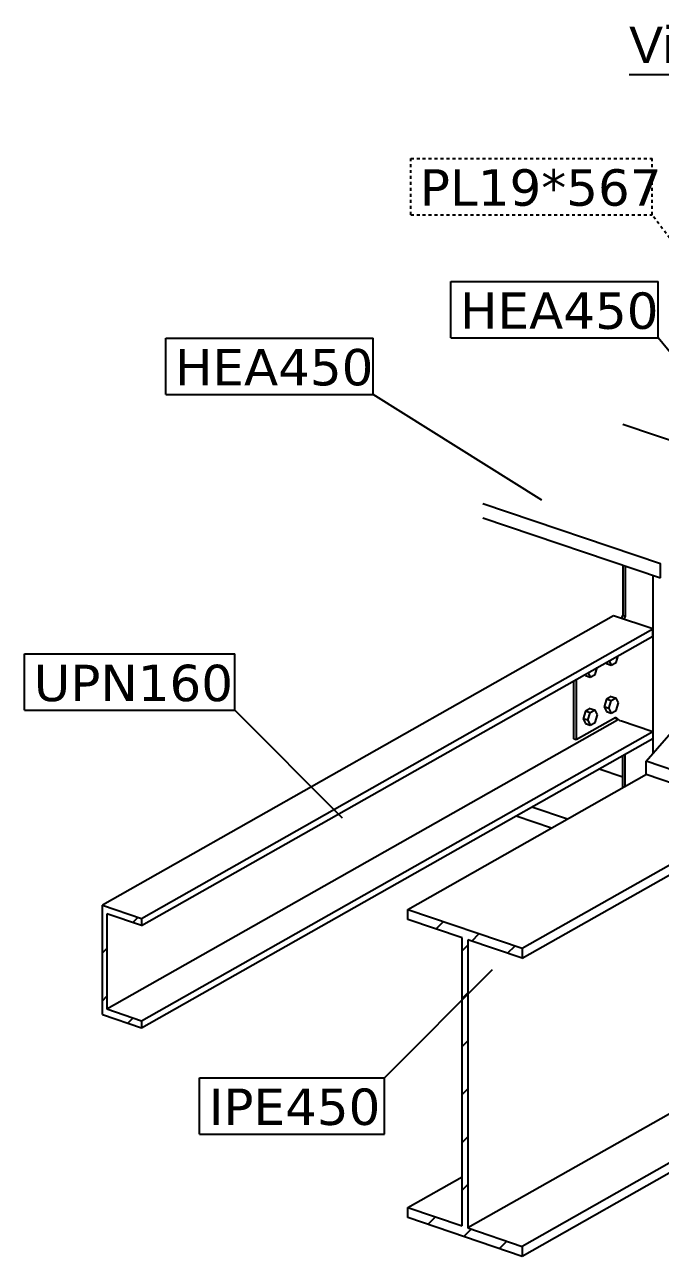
# Model space of a CAD drawing. Header units: millimetres. Extents: x 15962 to 71432, y 9666 to 72266.
# Drawn here: x 53494 to 54329, y 33705 to 35322 of the extents above; entities that cross this region are included whole.
import ezdxf

# ---------------------------------------------------------------- set-up
doc = ezdxf.new("R2010")
doc.units = ezdxf.units.MM
doc.header["$LTSCALE"] = 2
doc.linetypes.add('DXK_LINE_DOT2', pattern=[3.9198, 1.9599, -1.9599])
doc.styles.add('Arial', font='arial.ttf', dxfattribs={"height": 0.2})
doc.styles.add('Arial Narrow', font='verdana.ttf', dxfattribs={"height": 0.2})

msp = doc.modelspace()

# ---------------------------------------------------------------- hatches: boundary and pattern name
at = {"linetype": 'Continuous'}
h = msp.add_hatch(dxfattribs=at)
h.set_pattern_fill('', scale=14, style=0, pattern_type=0)
h.set_pattern_definition([(45, (53596.337, 34166.21), (-31.431, 31.431), [])])
h.paths.add_polyline_path([(53647.7317, 34148.7647), (53596.3369, 34166.2093), (53596.3369, 34022.4023), (53647.7317, 34004.9577), (53647.7317, 34014.395), (53602.267, 34029.8268), (53602.267, 34154.7591), (53647.7317, 34139.3274)])
h = msp.add_hatch(dxfattribs=at)
h.set_pattern_fill('', scale=14, style=0, pattern_type=0)
h.set_pattern_definition([(45, (53997.04, 34160.527), (-31.431, 31.431), [])])
h.paths.add_polyline_path([(54147.2692, 34109.5353), (53997.0381, 34160.5272), (53997.0381, 34147.4048), (54068.4374, 34123.1702), (54068.4374, 33744.9577), (53997.0381, 33769.1922), (53997.0381, 33756.0698), (54147.2692, 33705.078), (54147.2692, 33718.2003), (54075.8699, 33742.4349), (54075.8699, 34120.6474), (54147.2692, 34096.4129)])

# ---------------------------------------------------------------- linework, layer by layer
at = {"color": 2, "linetype": 'Continuous'}
for p, q in [((54287.6206, 35256.5421), (54932.103, 35256.5421)), ((54279.1389, 34797.4831), (54432.8367, 34745.3125)), ((54095.4737, 34693.4985), (54328.5702, 34614.377)), ((54095.4737, 34674.6238), (54328.5702, 34595.5023)), ((54279.2761, 34612.2346), (54279.2761, 34546.5958)), ((54282.4388, 34611.161), (54282.4388, 34545.5222)), ((54319.1727, 34365.7676), (54319.1727, 34598.6922)), ((54328.5702, 34595.5023), (54328.5702, 34614.377)), ((54309.8525, 34355.0661), (54499.9226, 34573.3054)), ((54267.231, 34546.0456), (53596.3369, 34166.2093)), ((54318.6249, 34528.6005), (54267.231, 34546.0456)), ((54279.2761, 34546.5958), (54277.3218, 34542.6204)), ((54279.2761, 34546.5958), (54282.4388, 34545.5222)), ((54282.4388, 34545.5222), (54280.4845, 34541.5468)), ((53647.7317, 34148.7647), (54318.6249, 34528.6005)), ((53647.7317, 34139.3274), (54318.6249, 34519.1632)), ((54318.6249, 34519.1632), (54318.6249, 34528.6005)), ((54214.9917, 34384.3705), (54214.9917, 34460.4898)), ((54218.1544, 34462.2804), (54218.1544, 34383.297)), ((53602.267, 34029.8268), (54272.2353, 34409.1389)), ((54218.1544, 34383.297), (54270.1941, 34412.7589)), ((54268.9824, 34412.0728), (54272.2354, 34409.1388)), ((54270.1941, 34412.7589), (54275.3981, 34408.0653)), ((54276.3239, 34408.5894), (54318.6249, 34394.2308)), ((53647.7317, 34014.395), (54318.6249, 34394.2308)), ((54318.6249, 34394.2308), (54318.6249, 34384.7935)), ((53647.7317, 34004.9577), (54318.6249, 34384.7935)), ((54214.9917, 34384.3705), (54218.1544, 34383.297)), ((54279.2761, 34320.3202), (54279.2761, 34362.5156)), ((54282.4388, 34322.1108), (54282.4388, 34364.3062)), ((54248.3294, 34344.9947), (54279.2761, 34334.4902)), ((54309.8525, 34337.989), (54309.8525, 34355.0661)), ((54461.9873, 34303.5303), (54309.8525, 34355.0661)), ((53997.0381, 34160.5272), (54310.2476, 34337.8552)), ((54309.8525, 34337.989), (54461.9873, 34286.4532)), ((54147.2692, 34096.4129), (54508.8139, 34301.1066)), ((54160.0171, 34294.9954), (54206.6109, 34279.1798)), ((54139.1749, 34283.1953), (54185.7687, 34267.3797)), ((54147.2692, 34109.5353), (54460.5902, 34286.9265)), ((53596.3369, 34022.4023), (53596.3369, 34166.2093)), ((53596.3369, 34166.2093), (53647.7317, 34148.7647)), ((53647.7317, 34139.3274), (53602.267, 34154.7591)), ((53602.267, 34154.7591), (53602.267, 34029.8268)), ((53647.7317, 34148.7647), (53647.7317, 34139.3274)), ((53997.0381, 34147.4048), (53997.0381, 34160.5272)), ((53997.0381, 34160.5272), (54147.2692, 34109.5353)), ((54068.4374, 34123.1702), (53997.0381, 34147.4048)), ((54068.4374, 33744.9577), (54068.4374, 34123.1702)), ((54147.2692, 34096.4129), (54075.8699, 34120.6474)), ((54075.8699, 34120.6474), (54075.8699, 33742.4349)), ((54147.2692, 34109.5353), (54147.2692, 34096.4129)), ((54695.1914, 34093.0726), (54075.8699, 33742.4349)), ((54766.5908, 34068.8382), (54147.2692, 33718.2003)), ((54766.5908, 34055.7158), (54147.2692, 33705.078)), ((53596.3369, 34022.4023), (53647.7317, 34004.9577)), ((53602.267, 34029.8268), (53647.7317, 34014.395)), ((53647.7317, 34014.395), (53647.7317, 34004.9577)), ((53997.0381, 33769.1922), (54068.4374, 33809.616)), ((53997.0381, 33769.1922), (54068.4374, 33744.9577)), ((53997.0381, 33756.0698), (53997.0381, 33769.1922)), ((54147.2692, 33705.078), (53997.0381, 33756.0698)), ((54075.8699, 33742.4349), (54147.2692, 33718.2003)), ((54147.2692, 33718.2003), (54147.2692, 33705.078))]:
    msp.add_line(p, q, dxfattribs=at)
at = {"color": 7, "linetype": 'DXK_LINE_DOT2'}
for p, q in [((54000.9611, 35146.2245), (54317.6857, 35146.2245)), ((54000.9611, 35072.2245), (54000.9611, 35146.2245)), ((54317.6857, 35072.2245), (54317.6857, 35146.2245)), ((54000.9611, 35072.2245), (54317.6857, 35072.2245))]:
    msp.add_line(p, q, dxfattribs=at)
at = {"color": 7, "linetype": 'Continuous'}
for p, q in [((54053.6487, 34984.5744), (54325.8421, 34984.5744)), ((54053.6487, 34910.5744), (54053.6487, 34984.5744)), ((54325.8421, 34910.5744), (54325.8421, 34984.5744)), ((53679.5617, 34910.399), (53951.755, 34910.399)), ((53679.5617, 34836.399), (53679.5617, 34910.399)), ((53951.755, 34836.399), (53951.755, 34910.399)), ((54053.6487, 34910.5744), (54325.8421, 34910.5744)), ((54560.1734, 34624.9119), (54325.8421, 34910.5744)), ((53679.5617, 34836.399), (53951.755, 34836.399)), ((54172.9175, 34697.6774), (53951.755, 34836.399)), ((53494.3323, 34495.88), (53770.2366, 34495.88)), ((53494.3323, 34421.88), (53494.3323, 34495.88)), ((53770.2366, 34421.88), (53770.2366, 34495.88)), ((54261.1975, 34486.6498), (54264.0915, 34480.9293)), ((54270.4541, 34484.5314), (54273.3482, 34493.5292)), ((54233.6473, 34471.0519), (54236.5411, 34465.3319)), ((54242.9036, 34468.9339), (54245.7975, 34477.9309)), ((54257.8294, 34483.0549), (54257.1655, 34484.3671)), ((54257.8294, 34483.0549), (54264.0915, 34480.9293)), ((54264.0915, 34480.9293), (54270.4541, 34484.5314)), ((54230.2789, 34467.4575), (54229.6153, 34468.7691)), ((54230.2789, 34467.4575), (54236.5411, 34465.3319)), ((54236.5411, 34465.3319), (54242.9036, 34468.9339)), ((54264.1919, 34439.9197), (54257.8294, 34436.3177)), ((54270.4541, 34437.7941), (54264.0915, 34434.192)), ((54264.1919, 34439.9197), (54270.4541, 34437.7941)), ((54273.6353, 34431.506), (54270.4541, 34437.7941)), ((53494.3323, 34421.88), (53770.2366, 34421.88)), ((53911.6566, 34280.46), (53770.2366, 34421.88)), ((54236.6414, 34424.3223), (54230.2789, 34420.7202)), ((54242.9036, 34422.1967), (54236.5411, 34418.5946)), ((54236.6414, 34424.3223), (54242.9036, 34422.1967)), ((54246.0849, 34415.9085), (54242.9036, 34422.1967)), ((54257.8294, 34436.3177), (54254.6481, 34426.4275)), ((54260.9103, 34424.3019), (54254.6481, 34426.4275)), ((54254.6481, 34426.4275), (54257.8294, 34420.1394)), ((54264.0915, 34434.192), (54257.8294, 34436.3177)), ((54260.9103, 34424.3019), (54264.0915, 34434.192)), ((54260.9103, 34424.3019), (54264.0915, 34418.0137)), ((54264.0915, 34418.0137), (54270.4541, 34421.6158)), ((54270.4541, 34421.6158), (54273.6353, 34431.506)), ((54230.2789, 34420.7202), (54227.0977, 34410.83)), ((54233.3598, 34408.7044), (54227.0977, 34410.83)), ((54227.0977, 34410.83), (54230.2789, 34404.5419)), ((54236.5411, 34418.5946), (54230.2789, 34420.7202)), ((54233.3598, 34408.7044), (54236.5411, 34418.5946)), ((54233.3598, 34408.7044), (54236.5411, 34402.4163)), ((54236.5411, 34402.4163), (54242.9036, 34406.0184)), ((54242.9036, 34406.0184), (54246.0849, 34415.9085)), ((54257.8294, 34420.1394), (54264.0915, 34418.0137)), ((54230.2789, 34404.5419), (54236.5411, 34402.4163)), ((54107.852, 34081.0543), (53966.432, 33939.6343)), ((53723.8773, 33939.6343), (53966.432, 33939.6343)), ((53723.8773, 33865.6343), (53723.8773, 33939.6343)), ((53966.432, 33865.6343), (53966.432, 33939.6343)), ((53723.8773, 33865.6343), (53966.432, 33865.6343))]:
    msp.add_line(p, q, dxfattribs=at)

# ---------------------------------------------------------------- wipeouts: each hides what was drawn before it
at = {"color": 0, "linetype": 'Continuous'}
msp.add_wipeout([(54932.103, 35271.5421), (54932.103, 35321.5421), (54287.6206, 35321.5421), (54287.6206, 35271.5421)], dxfattribs=at)
at = {"color": 0}
for points in [[(54305.6857, 35084.2245), (54305.6857, 35134.2245), (54012.9611, 35134.2245), (54012.9611, 35084.2245)], [(54313.8421, 34922.5744), (54313.8421, 34972.5744), (54065.6487, 34972.5744), (54065.6487, 34922.5744)], [(53939.755, 34848.399), (53939.755, 34898.399), (53691.5617, 34898.399), (53691.5617, 34848.399)], [(53954.432, 33877.6343), (53954.432, 33927.6343), (53735.8773, 33927.6343), (53735.8773, 33877.6343)]]:
    msp.add_wipeout(points, dxfattribs=at)

# ---------------------------------------------------------------- next in the draw order: texts
at = {"color": 96, "linetype": 'Continuous', "style": 'Arial'}
msp.add_text('View_06 (Basic View)', height=47.753906, dxfattribs=at).set_placement((54287.6206, 35271.5421))

# ---------------------------------------------------------------- next in the draw order: wipeouts: each hides what was drawn before it
at = {"color": 0}
for points in [[(54305.6857, 35084.2245), (54305.6857, 35134.2245), (54012.9611, 35134.2245), (54012.9611, 35084.2245)], [(54313.8421, 34922.5744), (54313.8421, 34972.5744), (54065.6487, 34972.5744), (54065.6487, 34922.5744)], [(53939.755, 34848.399), (53939.755, 34898.399), (53691.5617, 34898.399), (53691.5617, 34848.399)], [(53758.2366, 34433.88), (53758.2366, 34483.88), (53506.3323, 34483.88), (53506.3323, 34433.88)], [(53954.432, 33877.6343), (53954.432, 33927.6343), (53735.8773, 33927.6343), (53735.8773, 33877.6343)]]:
    msp.add_wipeout(points, dxfattribs=at)

# ---------------------------------------------------------------- next in the draw order: linework, layer by layer
at = {"color": 7, "linetype": 'DXK_LINE_DOT2'}
msp.add_line((54657.0462, 34621.9045), (54317.6857, 35072.2245), dxfattribs=at)

# ---------------------------------------------------------------- next in the draw order: texts
at = {"color": 96, "style": 'Arial Narrow'}
for s, p in [('PL19*567', (54012.9611, 35084.2245)), ('HEA450', (54065.6487, 34922.5744)), ('HEA450', (53691.5617, 34848.399)), ('IPE450', (53735.8773, 33877.6343))]:
    msp.add_text(s, height=47.75391, dxfattribs=at).set_placement(p)

# ---------------------------------------------------------------- next in the draw order: wipeouts: each hides what was drawn before it
at = {"color": 0}
msp.add_wipeout([(53758.2366, 34433.88), (53758.2366, 34483.88), (53506.3323, 34483.88), (53506.3323, 34433.88)], dxfattribs=at)

# ---------------------------------------------------------------- next in the draw order: texts
at = {"color": 96, "style": 'Arial Narrow'}
msp.add_text('UPN160', height=47.75391, dxfattribs=at).set_placement((53506.3323, 34433.88))

doc.saveas('drawing.dxf')
